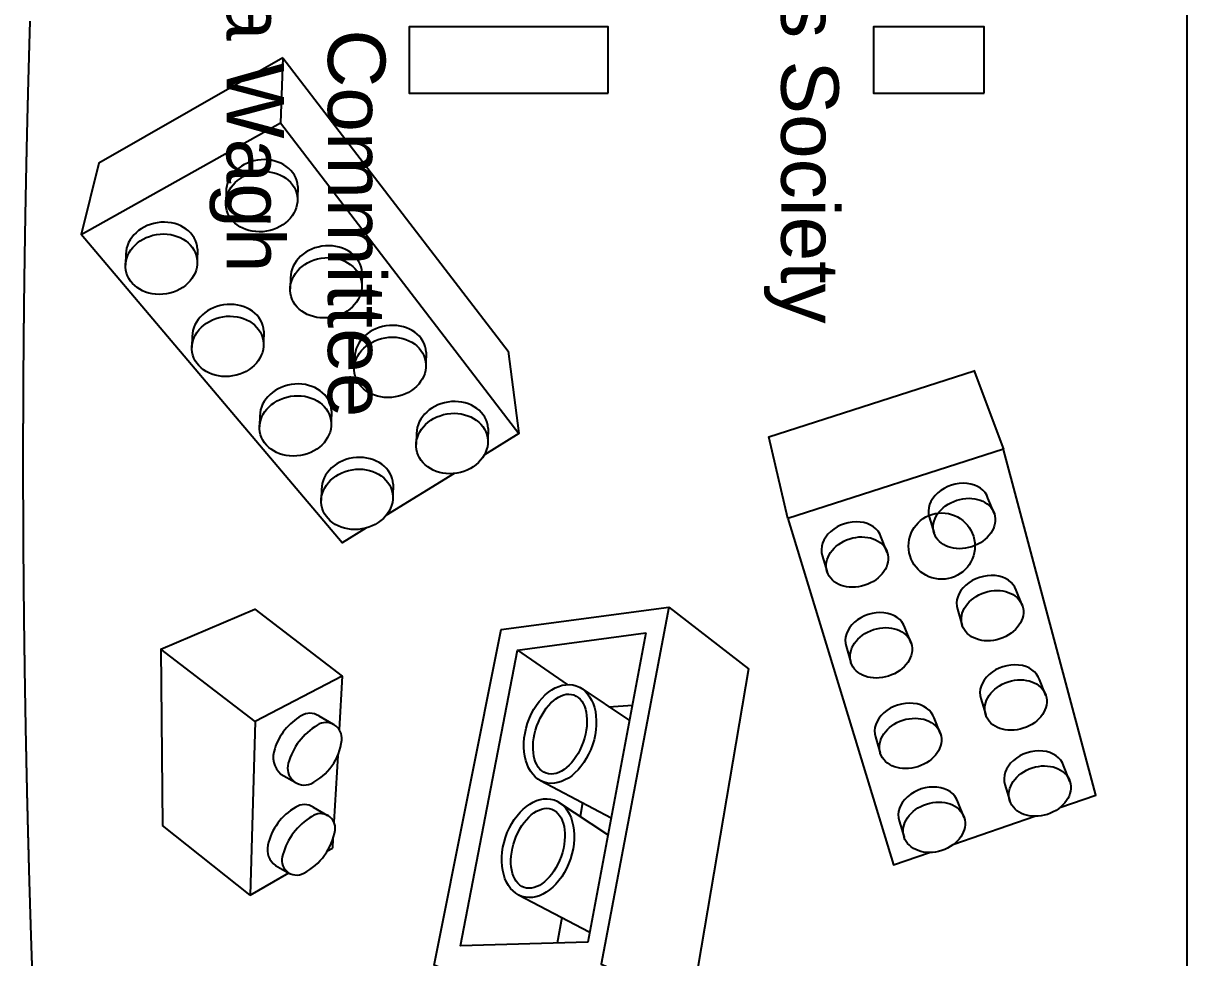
# Model space of a CAD drawing. Header units: millimetres. Extents: x -53 to 1579, y -453 to 381.
# Drawn here: x 100.7 to 153.3, y 241.1 to 283.4 of the extents above; entities that cross this region are included whole.
import ezdxf
from ezdxf.enums import TextEntityAlignment as Align

# ---------------------------------------------------------------- set-up
doc = ezdxf.new("R2010")
doc.units = ezdxf.units.MM
for name, color, linetype in [('design1 cut', 1, 'Continuous'), ('design3', 5, 'Continuous'), ('Print', 250, 'Continuous')]:
    doc.layers.add(name, color=color, linetype=linetype)
doc.layers.add('toCut', color=1, linetype='Continuous', true_color=0xff0000)
doc.styles.get("Standard").update_dxf_attribs({"font": 'Arial.ttf'})

msp = doc.modelspace()

# ---------------------------------------------------------------- linework, layer by layer
at = {"layer": 'design1 cut'}
msp.add_circle((142.219, 259.696), 1.5, dxfattribs=at)
at = {"layer": 'design3'}
for p, q in [((141.655, 261.016), (141.875, 260.278)), ((136.815, 259.271), (137.034, 258.533)), ((142.926, 256.847), (143.146, 256.109)), ((137.894, 255.164), (138.114, 254.426)), ((143.985, 252.803), (144.205, 252.065)), ((139.221, 251.067), (139.44, 250.329)), ((145.074, 248.911), (145.294, 248.173)), ((140.293, 247.275), (140.513, 246.537))]:
    msp.add_line(p, q, dxfattribs=at)
for points in [[(112.425, 281.791), (104.111, 277.017), (103.307, 273.798)], [(112.425, 281.791), (112.317, 278.84), (123.098, 264.786), (121.536, 263.821)], [(112.425, 281.791), (122.612, 268.51), (123.098, 264.786)], [(116.172, 260.509), (115.106, 259.85), (103.307, 273.798), (112.317, 278.84)], [(109.862, 275.766), (109.843, 275.234)], [(113.102, 275.964), (113.084, 275.432)], [(108.572, 273.134), (108.554, 272.602)], [(105.332, 272.936), (105.314, 272.404)], [(116.013, 272.067), (115.996, 271.534)], [(112.773, 271.868), (112.755, 271.337)], [(111.571, 269.416), (111.554, 268.883)], [(108.331, 269.217), (108.313, 268.686)], [(118.913, 268.467), (118.896, 267.934)], [(115.673, 268.268), (115.655, 267.737)], [(143.673, 267.654), (145.006, 264.09), (135.261, 260.951), (134.396, 264.641), (143.681, 267.632)], [(114.631, 265.818), (114.613, 265.285)], [(111.391, 265.619), (111.372, 265.087)], [(118.471, 264.823), (118.453, 264.291)], [(121.711, 265.021), (121.693, 264.488)], [(147.563, 247.865), (149.192, 248.426), (145.012, 264.075)], [(120.178, 262.983), (117.089, 261.075)], [(114.175, 262.296), (114.156, 261.764)], [(117.415, 262.495), (117.397, 261.962)], [(144.597, 261.159), (144.309, 261.873)], [(135.261, 260.951), (140.031, 245.273), (141.671, 245.837)], [(139.757, 259.414), (139.469, 260.128)], [(145.868, 256.99), (145.58, 257.704)], [(115.113, 253.82), (111.172, 251.759), (106.908, 255.039), (111.157, 256.85), (115.113, 253.82), (114.974, 251.397)], [(129.878, 256.932), (133.477, 254.148), (130.912, 239.034), (123.356, 239.073), (119.26, 240.744), (122.302, 255.917), (129.878, 256.932)], [(129.878, 256.932), (126.816, 240.784), (130.912, 239.034)], [(128.844, 255.778), (126.219, 241.778), (120.453, 241.619), (123.038, 254.983), (128.844, 255.778)], [(140.836, 255.307), (140.549, 256.021)], [(106.908, 255.039), (106.979, 247.059)], [(123.038, 254.983), (125.274, 253.432)], [(146.927, 252.946), (146.639, 253.66)], [(125.847, 253.313), (128.1, 251.813)], [(114.046, 252.015), (114.694, 251.643)], [(127.172, 252.431), (128.229, 252.501)], [(111.172, 251.759), (110.943, 243.906)], [(142.163, 251.21), (141.875, 251.924)], [(114.907, 250.23), (114.733, 247.208)], [(112.338, 249.383), (112.976, 249.016)], [(148.017, 249.054), (147.729, 249.768)], [(124.075, 249.087), (127.275, 247.41)], [(113.8, 247.883), (114.448, 247.51)], [(124.848, 248.147), (127.101, 246.647)], [(125.978, 248.089), (125.866, 247.469)], [(143.236, 247.418), (142.948, 248.132)], [(142.761, 246.213), (146.424, 247.473)], [(110.943, 243.906), (106.979, 247.059)], [(114.689, 246.455), (114.665, 246.039)], [(114.438, 245.909), (114.665, 246.039)], [(112.091, 245.251), (112.73, 244.884)], [(110.943, 243.906), (112.701, 244.913)], [(123.076, 243.92), (126.276, 242.244)], [(125.04, 242.891), (124.832, 241.74)]]:
    msp.add_lwpolyline(points, dxfattribs=at)
for points in [[(114.046, 252.015, 0.298944), (113.256, 252.019, 0.190575), (112.06, 250.533, 0.318393), (112.338, 249.383)], [(115.092, 250.923, 0.630617), (113.983, 251.601, 0.193497), (112.673, 249.87, 0.631787), (113.683, 248.944, 0.255242), (115.092, 250.923, 1.646808)], [(113.8, 247.883, 0.298944), (113.009, 247.887, 0.21265), (111.746, 246.161, 0.302073), (112.091, 245.251)], [(114.788, 246.845, 0.658871), (113.737, 247.468, 0.193497), (112.426, 245.738, 0.707666), (113.371, 244.901, 0.232047), (114.788, 246.845, 1.646808)]]:
    msp.add_lwpolyline(points, format="xyb", dxfattribs=at)
for centre, major_axis, ratio in [((111.464, 275.282), (1.606, 0.266), 0.834091), ((106.935, 272.451), (1.606, 0.266), 0.834091), ((114.376, 271.384), (1.606, 0.266), 0.834091), ((109.934, 268.733), (1.606, 0.266), 0.834091), ((117.276, 267.784), (1.606, 0.266), 0.834091), ((112.994, 265.135), (1.606, 0.266), 0.834091), ((120.074, 264.338), (1.606, 0.266), 0.834091), ((115.777, 261.812), (1.606, 0.266), 0.834091), ((143.236, 260.719), (1.361, 0.441), 0.772574), ((138.396, 258.974), (1.361, 0.441), 0.772574), ((144.507, 256.55), (1.361, 0.441), 0.772574), ((139.475, 254.867), (1.361, 0.441), 0.772574), ((124.961, 251.199), (0.725, 2.181), 0.673251), ((145.566, 252.506), (1.361, 0.441), 0.772574), ((124.958, 251.191), (0.624, 1.771), 0.591121), ((140.802, 250.77), (1.361, 0.441), 0.772574), ((146.655, 248.614), (1.361, 0.441), 0.772574), ((123.962, 246.033), (0.725, 2.181), 0.673251), ((123.958, 246.025), (0.624, 1.771), 0.591121), ((141.875, 246.977), (1.361, 0.441), 0.772574)]:
    msp.add_ellipse(centre, major_axis=major_axis, ratio=ratio, dxfattribs=at)
for centre, major_axis, ratio, start_param, end_param in [((111.482, 275.814), (1.606, 0.266), 0.834091, 6.197176, 9.290565), ((106.953, 272.984), (1.606, 0.266), 0.834091, 6.197176, 9.290565), ((114.394, 271.917), (1.606, 0.266), 0.834091, 6.197176, 9.290565), ((109.952, 269.266), (1.606, 0.266), 0.834091, 6.197176, 9.290565), ((117.294, 268.317), (1.606, 0.266), 0.834091, 6.197176, 9.290565), ((113.011, 265.667), (1.606, 0.266), 0.834091, 6.197176, 9.290565), ((120.092, 264.871), (1.606, 0.266), 0.834091, 6.197176, 9.290565), ((115.795, 262.344), (1.606, 0.266), 0.834091, 6.197176, 9.290565), ((142.982, 261.444), (1.327, 0.429), 0.759122, 0, 3.141593), ((138.142, 259.699), (1.327, 0.429), 0.759122, 0, 3.141593), ((144.253, 257.275), (1.327, 0.429), 0.759122, 0, 3.141593), ((139.222, 255.592), (1.327, 0.429), 0.759122, 0, 3.141593), ((145.312, 253.231), (1.327, 0.429), 0.759122, 0, 3.141593), ((140.548, 251.495), (1.327, 0.429), 0.759122, 0, 3.141593), ((146.402, 249.339), (1.327, 0.429), 0.759122, 0, 3.141593), ((141.621, 247.703), (1.327, 0.429), 0.759122, 0, 3.141593)]:
    msp.add_ellipse(centre, major_axis=major_axis, ratio=ratio, start_param=start_param, end_param=end_param, dxfattribs=at)
at = {"layer": 'toCut'}
for points in [[(127.14, 280.193), (127.14, 283.193), (118.14, 283.193), (118.14, 280.193)], [(144.14, 280.193), (144.14, 283.193), (139.14, 283.193), (139.14, 280.193)]]:
    msp.add_lwpolyline(points, close=True, dxfattribs=at)
for points in [[(153.296, 335.543), (153.296, 262.693), (153.296, 189.844)], [(100.985, 282.92), (100.989, 283.051), (100.992, 283.182)], [(100.992, 283.182), (100.996, 283.313), (101, 283.443)], [(100.969, 282.39), (100.973, 282.523), (100.977, 282.656)], [(100.977, 282.656), (100.981, 282.788), (100.985, 282.92)], [(100.954, 281.854), (100.958, 281.988), (100.962, 282.123)], [(100.962, 282.123), (100.965, 282.256), (100.969, 282.39)], [(100.939, 281.312), (100.943, 281.448), (100.947, 281.584)], [(100.947, 281.584), (100.95, 281.719), (100.954, 281.854)], [(100.924, 280.763), (100.928, 280.901), (100.932, 281.038)], [(100.932, 281.038), (100.935, 281.175), (100.939, 281.312)], [(100.91, 280.209), (100.914, 280.348), (100.917, 280.487)], [(100.917, 280.487), (100.921, 280.625), (100.924, 280.763)], [(100.896, 279.649), (100.899, 279.789), (100.903, 279.93)], [(100.903, 279.93), (100.906, 280.069), (100.91, 280.209)], [(100.882, 279.083), (100.885, 279.225), (100.889, 279.367)], [(100.889, 279.367), (100.892, 279.508), (100.896, 279.649)], [(100.875, 278.798), (100.878, 278.94), (100.882, 279.083)], [(100.862, 278.223), (100.865, 278.367), (100.868, 278.511)], [(100.868, 278.511), (100.872, 278.654), (100.875, 278.798)], [(100.849, 277.643), (100.852, 277.788), (100.855, 277.934)], [(100.855, 277.934), (100.858, 278.078), (100.862, 278.223)], [(100.836, 277.057), (100.839, 277.204), (100.842, 277.351)], [(100.842, 277.351), (100.845, 277.497), (100.849, 277.643)], [(100.824, 276.466), (100.827, 276.614), (100.83, 276.762)], [(100.83, 276.762), (100.833, 276.91), (100.836, 277.057)], [(100.818, 276.169), (100.821, 276.317), (100.824, 276.466)], [(100.806, 275.57), (100.809, 275.72), (100.812, 275.87)], [(100.812, 275.87), (100.815, 276.019), (100.818, 276.169)], [(100.795, 274.966), (100.797, 275.117), (100.8, 275.268)], [(100.8, 275.268), (100.803, 275.419), (100.806, 275.57)], [(100.784, 274.357), (100.786, 274.509), (100.789, 274.662)], [(100.789, 274.662), (100.792, 274.814), (100.795, 274.966)], [(100.779, 274.05), (100.781, 274.204), (100.784, 274.357)], [(100.769, 273.434), (100.771, 273.588), (100.773, 273.743)], [(100.773, 273.743), (100.776, 273.897), (100.779, 274.05)], [(100.759, 272.813), (100.761, 272.968), (100.764, 273.124)], [(100.764, 273.124), (100.766, 273.279), (100.769, 273.434)], [(100.754, 272.5), (100.757, 272.657), (100.759, 272.813)], [(100.745, 271.872), (100.748, 272.03), (100.75, 272.187)], [(100.75, 272.187), (100.752, 272.344), (100.754, 272.5)], [(100.737, 271.239), (100.739, 271.398), (100.741, 271.556)], [(100.741, 271.556), (100.743, 271.714), (100.745, 271.872)], [(100.733, 270.921), (100.735, 271.08), (100.737, 271.239)], [(100.726, 270.282), (100.728, 270.442), (100.73, 270.602)], [(100.73, 270.602), (100.731, 270.762), (100.733, 270.921)], [(100.719, 269.638), (100.721, 269.799), (100.722, 269.961)], [(100.722, 269.961), (100.724, 270.121), (100.726, 270.282)], [(100.716, 269.315), (100.717, 269.477), (100.719, 269.638)], [(100.71, 268.665), (100.711, 268.828), (100.713, 268.99)], [(100.713, 268.99), (100.714, 269.153), (100.716, 269.315)], [(100.705, 268.011), (100.706, 268.175), (100.707, 268.338)], [(100.707, 268.338), (100.709, 268.502), (100.71, 268.665)], [(100.702, 267.682), (100.704, 267.847), (100.705, 268.011)], [(100.698, 267.022), (100.699, 267.188), (100.7, 267.353)], [(100.7, 267.353), (100.701, 267.518), (100.702, 267.682)], [(100.696, 266.691), (100.697, 266.857), (100.698, 267.022)], [(100.693, 266.025), (100.694, 266.192), (100.695, 266.359)], [(100.695, 266.359), (100.695, 266.525), (100.696, 266.691)], [(100.691, 265.356), (100.691, 265.524), (100.692, 265.691)], [(100.692, 265.691), (100.692, 265.858), (100.693, 266.025)], [(100.69, 265.02), (100.69, 265.188), (100.691, 265.356)], [(100.688, 264.346), (100.689, 264.514), (100.689, 264.683)], [(100.689, 264.683), (100.689, 264.852), (100.69, 265.02)], [(100.688, 264.007), (100.688, 264.176), (100.688, 264.346)], [(100.688, 263.668), (100.688, 263.837), (100.688, 264.007)], [(100.688, 263.327), (100.688, 263.497), (100.688, 263.668)], [(100.688, 262.986), (100.688, 263.157), (100.688, 263.327)], [(100.688, 262.644), (100.688, 262.815), (100.688, 262.986)], [(100.689, 262.302), (100.688, 262.473), (100.688, 262.644)], [(100.69, 261.958), (100.689, 262.13), (100.689, 262.302)], [(100.692, 261.269), (100.691, 261.614), (100.69, 261.958)], [(100.695, 260.577), (100.693, 260.923), (100.692, 261.269)], [(100.699, 259.882), (100.697, 260.229), (100.695, 260.577)], [(100.703, 259.184), (100.701, 259.533), (100.699, 259.882)], [(100.709, 258.484), (100.706, 258.834), (100.703, 259.184)], [(100.715, 257.782), (100.712, 258.133), (100.709, 258.484)], [(100.722, 257.077), (100.718, 257.43), (100.715, 257.782)], [(100.73, 256.371), (100.726, 256.724), (100.722, 257.077)], [(100.738, 255.662), (100.734, 256.016), (100.73, 256.371)], [(100.748, 254.952), (100.743, 255.307), (100.738, 255.662)], [(100.758, 254.24), (100.753, 254.596), (100.748, 254.952)], [(100.769, 253.527), (100.763, 253.883), (100.758, 254.24)], [(100.781, 252.812), (100.775, 253.169), (100.769, 253.527)], [(100.793, 252.096), (100.787, 252.454), (100.781, 252.812)], [(100.806, 251.379), (100.8, 251.738), (100.793, 252.096)], [(100.821, 250.662), (100.813, 251.021), (100.806, 251.379)], [(100.835, 249.943), (100.828, 250.303), (100.821, 250.662)], [(100.851, 249.224), (100.843, 249.584), (100.835, 249.943)], [(100.867, 248.505), (100.859, 248.865), (100.851, 249.224)], [(100.902, 247.065), (100.884, 247.785), (100.867, 248.505)], [(100.94, 245.626), (100.921, 246.346), (100.902, 247.065)], [(100.959, 244.906), (100.949, 245.266), (100.94, 245.626)], [(100.98, 244.187), (100.97, 244.547), (100.959, 244.906)], [(101.001, 243.469), (100.991, 243.828), (100.98, 244.187)], [(101.024, 242.751), (101.013, 243.11), (101.001, 243.469)], [(101.046, 242.035), (101.035, 242.393), (101.024, 242.751)], [(101.07, 241.319), (101.058, 241.677), (101.046, 242.035)], [(101.094, 240.604), (101.082, 240.962), (101.07, 241.319)]]:
    msp.add_open_spline(points, degree=2, dxfattribs=at)

# ---------------------------------------------------------------- texts
at = {"layer": 'Print'}
for s, p in [('Designed by ICRS 2016-17 Committee', (114.463, 296.904)), ('Imperial College Robotics Society', (134.959, 296.904)), ('Panel designs by Sneha Wagh', (109.88, 296.904))]:
    msp.add_text(s, height=2.59946, rotation=270, dxfattribs=at).set_placement(p, align=Align.CENTER)

doc.saveas('drawing.dxf')
